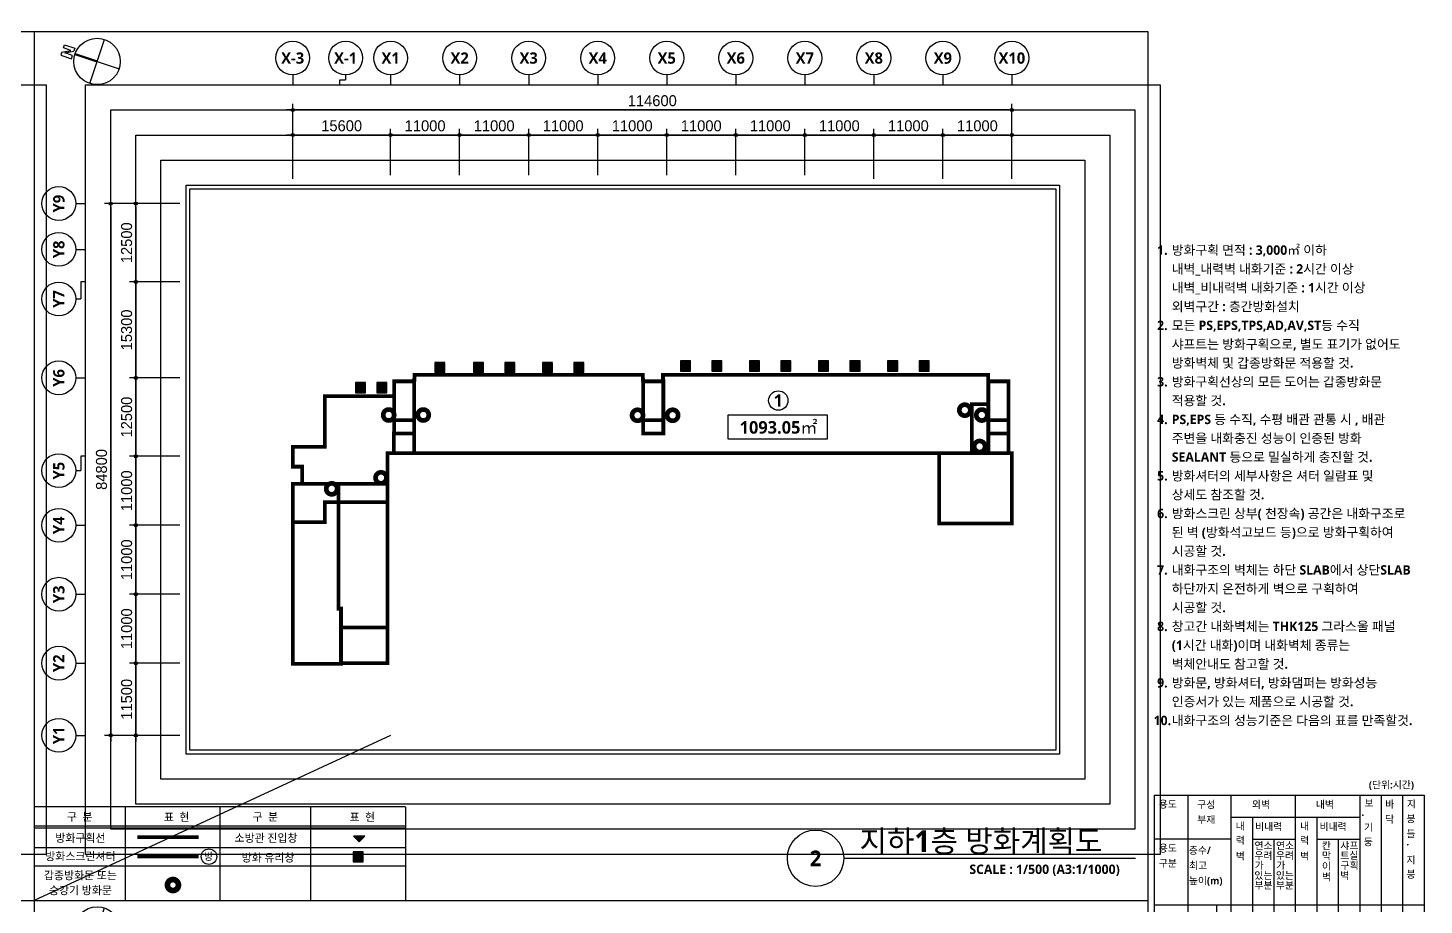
# Model space of a CAD drawing. Header units: millimetres. Extents: x 10000 to 828884, y 10000 to 287646.
# Drawn here: x 186481 to 408954, y 147769 to 287646 of the extents above; entities that cross this region are included whole.
import ezdxf
from ezdxf.enums import TextEntityAlignment as Align

# ---------------------------------------------------------------- set-up
doc = ezdxf.new("R2010")
doc.units = ezdxf.units.MM
doc.header["$LTSCALE"] = 800
doc.header["$MEASUREMENT"] = 0
doc.header["$PDSIZE"] = -5
doc.linetypes.add('HID', pattern=[2, 1.1, -0.9])
doc.linetypes.add('STD_HIDDEN', pattern=[3, 2, -1])
doc.layers.get('0').update_dxf_attribs({"linetype": 'CONTINUOUS'})
doc.layers.get('Defpoints').update_dxf_attribs({"color": 161, "linetype": 'CONTINUOUS'})
for name, color, linetype in [('A-ANNO-GRA1', 7, 'CONTINUOUS'), ('A-ANNO-NORT', 7, 'CONTINUOUS'), ('A-ANNO-NOTE', 7, 'CONTINUOUS'), ('A-ANNO-TEXT1', 7, 'CONTINUOUS'), ('A-ANNO-TITL', 7, 'CONTINUOUS'), ('A-CODE-FIRL', 2, 'CONTINUOUS'), ('A-CODE-FIRL2', 1, 'CONTINUOUS'), ('A-ST-AXIS-BUB', 7, 'CONTINUOUS'), ('A-ST-AXIS-DIM', 7, 'CONTINUOUS'), ('A-SYM2', 4, 'CONTINUOUS'), ('A-TEXT-면적', 3, 'CONTINUOUS'), ('AA-XXXX-TXT1', 2, 'CONTINUOUS'), ('T', 3, 'CONTINUOUS'), ('X-SEC-종$0$A-ST-AXIS-BUB', 7, 'CONTINUOUS'), ('방화구획', 2, 'CONTINUOUS'), ('방화스크린셔터', 1, 'STD_HIDDEN'), ('방화유리창', 4, 'CONTINUOUS')]:
    doc.layers.add(name, color=color, linetype=linetype)
for name, color, linetype, plot in [('Defpoint', 161, 'CONTINUOUS', False), ('G(그리드1)', 185, 'CONTINUOUS', False), ('G(그리드2)', 235, 'CONTINUOUS', False)]:
    doc.layers.add(name, color=color, linetype=linetype, plot=plot)
doc.styles.add('SH_대대리576', font='')
doc.styles.get("Standard").update_dxf_attribs({"font": 'SYMBOL'})
doc.styles.get('SH_대대리576').set_extended_font_data('NanumGothic', bold=True)
doc.dimstyles.new('SHP 500', dxfattribs={"dimscale": 500, "dimtxt": 3.5, "dimasz": 1, "dimexe": 2, "dimexo": 2, "dimgap": 1, "dimtad": 1, "dimdec": 0, "dimzin": 0, "dimdsep": 46, "dimblk": 'DIMDOT', "dimcen": 0.09, "dimclrd": 256, "dimclre": 256, "dimclrt": 3, "dimadec": 0, "dimazin": 1, "dimtfac": 1, "dimtdec": 0, "dimtix": 1, "dimtmove": 2, "dimatfit": 0, "dimldrblk": 'DIMDOT', "dimfxl": 1, "dimtolj": 1, "dimtzin": 0, "dimlwd": -1, "dimlwe": -1, "dimarcsym": 0})

# ---------------------------------------------------------------- blocks, each defined once
blk = doc.blocks.new('dr-sy-018-D-M')
at = {"layer": 'A-ANNO-NORT'}
for p, q in [((-1, 16.4), (-2.5, 16.4)), ((-2.5, 16.4), (-2.5, 11.4)), ((-1, 16.4), (1, 12.8)), ((-1, 15.09), (1.05, 11.4)), ((-1, 11.4), (-1, 15.09)), ((1, 12.8), (1, 16.4)), ((1, 16.4), (2.5, 16.4)), ((2.5, 16.4), (2.5, 11.4)), ((-2.5, 11.4), (-1, 11.4)), ((2.5, 11.4), (1.05, 11.4)), ((-10.5, 0), (10.5, 0)), ((0, 0), (0, -10.5))]:
    blk.add_line(p, q, dxfattribs=at)
at = {"layer": 'A-ANNO-NORT', "const_width": 1}
blk.add_lwpolyline([(0, 10.5), (0, 0)], dxfattribs=at)
at = {"layer": 'A-ANNO-NORT'}
blk.add_circle((0, 0), 10.5, dxfattribs=at)
blk = doc.blocks.new('*U4373')
at = {"layer": 'A-ANNO-TITL'}
blk.add_line((0, 0), (4647, 0), dxfattribs=at)
blk.add_circle((-450, 0), 450, dxfattribs=at)
at = {"layer": 'AA-XXXX-TXT1', "style": 'SH_대대리576'}
blk.add_attdef('DWG.TITLE', (250, 100), '', height=350, dxfattribs=at)
at = {"layer": 'AA-XXXX-TXT1', "color": 7, "style": 'SH_대대리576'}
blk.add_attdef('NO1', text='', height=300, dxfattribs=at).set_placement((-450, 0), align=Align.MIDDLE)
at = {"layer": 'AA-XXXX-TXT1', "style": 'SH_대대리576'}
blk.add_attdef('SCALE', text='', height=150, dxfattribs=at).set_placement((4397, -100), align=Align.TOP_RIGHT)
blk = doc.blocks.new('G$CBA52A250')
at = {"layer": 'A-ST-AXIS-BUB'}
for p, q in [((1177, 0), (1177, 525)), ((1177, 525), (1800, 525)), ((1800, 1050), (1800, 525))]:
    blk.add_line(p, q, dxfattribs=at)
blk.add_circle((1800, 2850), 1800, dxfattribs=at)
blk = doc.blocks.new('DIMDOT')
at = {"color": 0}
blk.add_line((-2, 0), (2, 0), dxfattribs=at)
for radius in [0.5, 0.25]:
    blk.add_circle((0, 0), radius, dxfattribs=at)
blk = doc.blocks.new('*D5045')
at = {"layer": 'A-ST-AXIS-DIM'}
for p, q in [((210675, 259634), (198675, 259634)), ((199675, 259134), (199675, 175334)), ((210675, 174834), (198675, 174834))]:
    blk.add_line(p, q, dxfattribs=at)
at = {"layer": 'Defpoints', "color": 0}
for p in [(211675, 259634), (199675, 174834), (211675, 174834)]:
    blk.add_point(p, dxfattribs=at)
at = {"layer": 'A-ST-AXIS-DIM', "linetype": 'ByBlock', "xscale": 500, "yscale": 500, "zscale": 500}
for p, rotation in [((199675, 259634), 90), ((199675, 174834), 270)]:
    blk.add_blockref('DIMDOT', p, dxfattribs=dict(at, rotation=rotation))
at = {"layer": 'A-ST-AXIS-DIM', "color": 3, "insert": (198209, 217234), "char_height": 1750, "attachment_point": 5, "rotation": 90}
blk.add_mtext('\\A1;84800', dxfattribs=at)
blk = doc.blocks.new('*D5046')
at = {"layer": 'A-ST-AXIS-DIM'}
for p, q in [((210675, 186334), (202675, 186334)), ((203675, 185834), (203675, 175334)), ((210675, 174834), (202675, 174834))]:
    blk.add_line(p, q, dxfattribs=at)
at = {"layer": 'Defpoints', "color": 0}
for p in [(211675, 186334), (203675, 174834), (211675, 174834)]:
    blk.add_point(p, dxfattribs=at)
at = {"layer": 'A-ST-AXIS-DIM', "linetype": 'ByBlock', "xscale": 500, "yscale": 500, "zscale": 500}
for p, rotation in [((203675, 186334), 90), ((203675, 174834), 270)]:
    blk.add_blockref('DIMDOT', p, dxfattribs=dict(at, rotation=rotation))
at = {"layer": 'A-ST-AXIS-DIM', "color": 3, "insert": (202213, 180584), "char_height": 1750, "attachment_point": 5, "rotation": 90}
blk.add_mtext('\\A1;11500', dxfattribs=at)
blk = doc.blocks.new('*D5047')
at = {"layer": 'A-ST-AXIS-DIM'}
for p, q in [((210675, 197334), (202675, 197334)), ((203675, 196834), (203675, 186834)), ((210675, 186334), (202675, 186334))]:
    blk.add_line(p, q, dxfattribs=at)
at = {"layer": 'Defpoints', "color": 0}
for p in [(211675, 197334), (203675, 186334), (211675, 186334)]:
    blk.add_point(p, dxfattribs=at)
at = {"layer": 'A-ST-AXIS-DIM', "linetype": 'ByBlock', "xscale": 500, "yscale": 500, "zscale": 500}
for p, rotation in [((203675, 197334), 90), ((203675, 186334), 270)]:
    blk.add_blockref('DIMDOT', p, dxfattribs=dict(at, rotation=rotation))
at = {"layer": 'A-ST-AXIS-DIM', "color": 3, "insert": (202215, 191834), "char_height": 1750, "attachment_point": 5, "rotation": 90}
blk.add_mtext('\\A1;11000', dxfattribs=at)
blk = doc.blocks.new('*D5048')
at = {"layer": 'A-ST-AXIS-DIM'}
for p, q in [((210675, 208334), (202675, 208334)), ((203675, 207834), (203675, 197834)), ((210675, 197334), (202675, 197334))]:
    blk.add_line(p, q, dxfattribs=at)
at = {"layer": 'Defpoints', "color": 0}
for p in [(211675, 208334), (203675, 197334), (211675, 197334)]:
    blk.add_point(p, dxfattribs=at)
at = {"layer": 'A-ST-AXIS-DIM', "linetype": 'ByBlock', "xscale": 500, "yscale": 500, "zscale": 500}
for p, rotation in [((203675, 208334), 90), ((203675, 197334), 270)]:
    blk.add_blockref('DIMDOT', p, dxfattribs=dict(at, rotation=rotation))
at = {"layer": 'A-ST-AXIS-DIM', "color": 3, "insert": (202215, 202834), "char_height": 1750, "attachment_point": 5, "rotation": 90}
blk.add_mtext('\\A1;11000', dxfattribs=at)
blk = doc.blocks.new('*D5049')
at = {"layer": 'A-ST-AXIS-DIM'}
for p, q in [((210675, 219334), (202675, 219334)), ((203675, 218834), (203675, 208834)), ((210675, 208334), (202675, 208334))]:
    blk.add_line(p, q, dxfattribs=at)
at = {"layer": 'Defpoints', "color": 0}
for p in [(211675, 219334), (203675, 208334), (211675, 208334)]:
    blk.add_point(p, dxfattribs=at)
at = {"layer": 'A-ST-AXIS-DIM', "linetype": 'ByBlock', "xscale": 500, "yscale": 500, "zscale": 500}
for p, rotation in [((203675, 219334), 90), ((203675, 208334), 270)]:
    blk.add_blockref('DIMDOT', p, dxfattribs=dict(at, rotation=rotation))
at = {"layer": 'A-ST-AXIS-DIM', "color": 3, "insert": (202215, 213834), "char_height": 1750, "attachment_point": 5, "rotation": 90}
blk.add_mtext('\\A1;11000', dxfattribs=at)
blk = doc.blocks.new('*D5050')
at = {"layer": 'A-ST-AXIS-DIM'}
for p, q in [((210675, 231834), (202675, 231834)), ((203675, 231334), (203675, 219834)), ((210675, 219334), (202675, 219334))]:
    blk.add_line(p, q, dxfattribs=at)
at = {"layer": 'Defpoints', "color": 0}
for p in [(211675, 231834), (203675, 219334), (211675, 219334)]:
    blk.add_point(p, dxfattribs=at)
at = {"layer": 'A-ST-AXIS-DIM', "linetype": 'ByBlock', "xscale": 500, "yscale": 500, "zscale": 500}
for p, rotation in [((203675, 231834), 90), ((203675, 219334), 270)]:
    blk.add_blockref('DIMDOT', p, dxfattribs=dict(at, rotation=rotation))
at = {"layer": 'A-ST-AXIS-DIM', "color": 3, "insert": (202211, 225584), "char_height": 1750, "attachment_point": 5, "rotation": 90}
blk.add_mtext('\\A1;12500', dxfattribs=at)
blk = doc.blocks.new('*D5051')
at = {"layer": 'A-ST-AXIS-DIM'}
for p, q in [((210675, 247134), (202675, 247134)), ((203675, 246634), (203675, 232334)), ((210675, 231834), (202675, 231834))]:
    blk.add_line(p, q, dxfattribs=at)
at = {"layer": 'Defpoints', "color": 0}
for p in [(211675, 247134), (203675, 231834), (211675, 231834)]:
    blk.add_point(p, dxfattribs=at)
at = {"layer": 'A-ST-AXIS-DIM', "linetype": 'ByBlock', "xscale": 500, "yscale": 500, "zscale": 500}
for p, rotation in [((203675, 247134), 90), ((203675, 231834), 270)]:
    blk.add_blockref('DIMDOT', p, dxfattribs=dict(at, rotation=rotation))
at = {"layer": 'A-ST-AXIS-DIM', "color": 3, "insert": (202209, 239484), "char_height": 1750, "attachment_point": 5, "rotation": 90}
blk.add_mtext('\\A1;15300', dxfattribs=at)
blk = doc.blocks.new('*D5052')
at = {"layer": 'A-ST-AXIS-DIM'}
for p, q in [((210675, 259634), (202675, 259634)), ((203675, 259134), (203675, 247634)), ((210675, 247134), (202675, 247134))]:
    blk.add_line(p, q, dxfattribs=at)
at = {"layer": 'Defpoints', "color": 0}
for p in [(211675, 259634), (203675, 247134), (211675, 247134)]:
    blk.add_point(p, dxfattribs=at)
at = {"layer": 'A-ST-AXIS-DIM', "linetype": 'ByBlock', "xscale": 500, "yscale": 500, "zscale": 500}
for p, rotation in [((203675, 259634), 90), ((203675, 247134), 270)]:
    blk.add_blockref('DIMDOT', p, dxfattribs=dict(at, rotation=rotation))
at = {"layer": 'A-ST-AXIS-DIM', "color": 3, "insert": (202211, 253384), "char_height": 1750, "attachment_point": 5, "rotation": 90}
blk.add_mtext('\\A1;12500', dxfattribs=at)
blk = doc.blocks.new('*D5053')
at = {"layer": 'A-ST-AXIS-DIM'}
for p, q in [((228675, 263562), (228675, 275562)), ((342775, 274562), (229175, 274562)), ((343275, 263562), (343275, 275562))]:
    blk.add_line(p, q, dxfattribs=at)
at = {"layer": 'Defpoints', "color": 0}
for p in [(228675, 274562), (228675, 262562), (343275, 262562)]:
    blk.add_point(p, dxfattribs=at)
at = {"layer": 'A-ST-AXIS-DIM', "linetype": 'ByBlock', "xscale": 500, "yscale": 500, "zscale": 500, "rotation": 180}
blk.add_blockref('DIMDOT', (228675, 274562), dxfattribs=at)
at = {"layer": 'A-ST-AXIS-DIM', "linetype": 'ByBlock', "xscale": 500, "yscale": 500, "zscale": 500}
blk.add_blockref('DIMDOT', (343275, 274562), dxfattribs=at)
at = {"layer": 'A-ST-AXIS-DIM', "color": 3, "insert": (285975, 276028), "char_height": 1750, "attachment_point": 5}
blk.add_mtext('\\A1;114600', dxfattribs=at)
blk = doc.blocks.new('*D5054')
at = {"layer": 'A-ST-AXIS-DIM'}
for p, q in [((244275, 264162), (244275, 271562)), ((255275, 264162), (255275, 271562)), ((254775, 270562), (244775, 270562))]:
    blk.add_line(p, q, dxfattribs=at)
at = {"layer": 'Defpoints', "color": 0}
for p in [(244275, 270562), (244275, 263162), (255275, 263162)]:
    blk.add_point(p, dxfattribs=at)
at = {"layer": 'A-ST-AXIS-DIM', "linetype": 'ByBlock', "xscale": 500, "yscale": 500, "zscale": 500, "rotation": 180}
blk.add_blockref('DIMDOT', (244275, 270562), dxfattribs=at)
at = {"layer": 'A-ST-AXIS-DIM', "linetype": 'ByBlock', "xscale": 500, "yscale": 500, "zscale": 500}
blk.add_blockref('DIMDOT', (255275, 270562), dxfattribs=at)
at = {"layer": 'A-ST-AXIS-DIM', "color": 3, "insert": (249775, 272022), "char_height": 1750, "attachment_point": 5}
blk.add_mtext('\\A1;11000', dxfattribs=at)
blk = doc.blocks.new('*D5055')
at = {"layer": 'A-ST-AXIS-DIM'}
for p, q in [((255275, 264162), (255275, 271562)), ((266275, 264162), (266275, 271562)), ((265775, 270562), (255775, 270562))]:
    blk.add_line(p, q, dxfattribs=at)
at = {"layer": 'Defpoints', "color": 0}
for p in [(255275, 270562), (255275, 263162), (266275, 263162)]:
    blk.add_point(p, dxfattribs=at)
at = {"layer": 'A-ST-AXIS-DIM', "linetype": 'ByBlock', "xscale": 500, "yscale": 500, "zscale": 500, "rotation": 180}
blk.add_blockref('DIMDOT', (255275, 270562), dxfattribs=at)
at = {"layer": 'A-ST-AXIS-DIM', "linetype": 'ByBlock', "xscale": 500, "yscale": 500, "zscale": 500}
blk.add_blockref('DIMDOT', (266275, 270562), dxfattribs=at)
at = {"layer": 'A-ST-AXIS-DIM', "color": 3, "insert": (260775, 272022), "char_height": 1750, "attachment_point": 5}
blk.add_mtext('\\A1;11000', dxfattribs=at)
blk = doc.blocks.new('*D5056')
at = {"layer": 'A-ST-AXIS-DIM'}
for p, q in [((266275, 264162), (266275, 271562)), ((277275, 264162), (277275, 271562)), ((276775, 270562), (266775, 270562))]:
    blk.add_line(p, q, dxfattribs=at)
at = {"layer": 'Defpoints', "color": 0}
for p in [(266275, 270562), (266275, 263162), (277275, 263162)]:
    blk.add_point(p, dxfattribs=at)
at = {"layer": 'A-ST-AXIS-DIM', "linetype": 'ByBlock', "xscale": 500, "yscale": 500, "zscale": 500, "rotation": 180}
blk.add_blockref('DIMDOT', (266275, 270562), dxfattribs=at)
at = {"layer": 'A-ST-AXIS-DIM', "linetype": 'ByBlock', "xscale": 500, "yscale": 500, "zscale": 500}
blk.add_blockref('DIMDOT', (277275, 270562), dxfattribs=at)
at = {"layer": 'A-ST-AXIS-DIM', "color": 3, "insert": (271775, 272022), "char_height": 1750, "attachment_point": 5}
blk.add_mtext('\\A1;11000', dxfattribs=at)
blk = doc.blocks.new('*D5057')
at = {"layer": 'A-ST-AXIS-DIM'}
for p, q in [((277275, 264162), (277275, 271562)), ((288275, 264162), (288275, 271562)), ((287775, 270562), (277775, 270562))]:
    blk.add_line(p, q, dxfattribs=at)
at = {"layer": 'Defpoints', "color": 0}
for p in [(277275, 270562), (277275, 263162), (288275, 263162)]:
    blk.add_point(p, dxfattribs=at)
at = {"layer": 'A-ST-AXIS-DIM', "linetype": 'ByBlock', "xscale": 500, "yscale": 500, "zscale": 500, "rotation": 180}
blk.add_blockref('DIMDOT', (277275, 270562), dxfattribs=at)
at = {"layer": 'A-ST-AXIS-DIM', "linetype": 'ByBlock', "xscale": 500, "yscale": 500, "zscale": 500}
blk.add_blockref('DIMDOT', (288275, 270562), dxfattribs=at)
at = {"layer": 'A-ST-AXIS-DIM', "color": 3, "insert": (282775, 272022), "char_height": 1750, "attachment_point": 5}
blk.add_mtext('\\A1;11000', dxfattribs=at)
blk = doc.blocks.new('*D5058')
at = {"layer": 'A-ST-AXIS-DIM'}
for p, q in [((288275, 264162), (288275, 271562)), ((299275, 264162), (299275, 271562)), ((298775, 270562), (288775, 270562))]:
    blk.add_line(p, q, dxfattribs=at)
at = {"layer": 'Defpoints', "color": 0}
for p in [(288275, 270562), (288275, 263162), (299275, 263162)]:
    blk.add_point(p, dxfattribs=at)
at = {"layer": 'A-ST-AXIS-DIM', "linetype": 'ByBlock', "xscale": 500, "yscale": 500, "zscale": 500, "rotation": 180}
blk.add_blockref('DIMDOT', (288275, 270562), dxfattribs=at)
at = {"layer": 'A-ST-AXIS-DIM', "linetype": 'ByBlock', "xscale": 500, "yscale": 500, "zscale": 500}
blk.add_blockref('DIMDOT', (299275, 270562), dxfattribs=at)
at = {"layer": 'A-ST-AXIS-DIM', "color": 3, "insert": (293775, 272022), "char_height": 1750, "attachment_point": 5}
blk.add_mtext('\\A1;11000', dxfattribs=at)
blk = doc.blocks.new('*D5059')
at = {"layer": 'A-ST-AXIS-DIM'}
for p, q in [((299275, 264162), (299275, 271562)), ((310275, 264162), (310275, 271562)), ((309775, 270562), (299775, 270562))]:
    blk.add_line(p, q, dxfattribs=at)
at = {"layer": 'Defpoints', "color": 0}
for p in [(299275, 270562), (299275, 263162), (310275, 263162)]:
    blk.add_point(p, dxfattribs=at)
at = {"layer": 'A-ST-AXIS-DIM', "linetype": 'ByBlock', "xscale": 500, "yscale": 500, "zscale": 500, "rotation": 180}
blk.add_blockref('DIMDOT', (299275, 270562), dxfattribs=at)
at = {"layer": 'A-ST-AXIS-DIM', "linetype": 'ByBlock', "xscale": 500, "yscale": 500, "zscale": 500}
blk.add_blockref('DIMDOT', (310275, 270562), dxfattribs=at)
at = {"layer": 'A-ST-AXIS-DIM', "color": 3, "insert": (304775, 272022), "char_height": 1750, "attachment_point": 5}
blk.add_mtext('\\A1;11000', dxfattribs=at)
blk = doc.blocks.new('*D5060')
at = {"layer": 'A-ST-AXIS-DIM'}
for p, q in [((310275, 264162), (310275, 271562)), ((321275, 263562), (321275, 271562)), ((320775, 270562), (310775, 270562))]:
    blk.add_line(p, q, dxfattribs=at)
at = {"layer": 'Defpoints', "color": 0}
for p in [(310275, 270562), (310275, 263162), (321275, 262562)]:
    blk.add_point(p, dxfattribs=at)
at = {"layer": 'A-ST-AXIS-DIM', "linetype": 'ByBlock', "xscale": 500, "yscale": 500, "zscale": 500, "rotation": 180}
blk.add_blockref('DIMDOT', (310275, 270562), dxfattribs=at)
at = {"layer": 'A-ST-AXIS-DIM', "linetype": 'ByBlock', "xscale": 500, "yscale": 500, "zscale": 500}
blk.add_blockref('DIMDOT', (321275, 270562), dxfattribs=at)
at = {"layer": 'A-ST-AXIS-DIM', "color": 3, "insert": (315775, 272022), "char_height": 1750, "attachment_point": 5}
blk.add_mtext('\\A1;11000', dxfattribs=at)
blk = doc.blocks.new('*D5061')
at = {"layer": 'A-ST-AXIS-DIM'}
for p, q in [((321275, 263562), (321275, 271562)), ((332275, 263562), (332275, 271562)), ((331775, 270562), (321775, 270562))]:
    blk.add_line(p, q, dxfattribs=at)
at = {"layer": 'Defpoints', "color": 0}
for p in [(321275, 270562), (321275, 262562), (332275, 262562)]:
    blk.add_point(p, dxfattribs=at)
at = {"layer": 'A-ST-AXIS-DIM', "linetype": 'ByBlock', "xscale": 500, "yscale": 500, "zscale": 500, "rotation": 180}
blk.add_blockref('DIMDOT', (321275, 270562), dxfattribs=at)
at = {"layer": 'A-ST-AXIS-DIM', "linetype": 'ByBlock', "xscale": 500, "yscale": 500, "zscale": 500}
blk.add_blockref('DIMDOT', (332275, 270562), dxfattribs=at)
at = {"layer": 'A-ST-AXIS-DIM', "color": 3, "insert": (326775, 272022), "char_height": 1750, "attachment_point": 5}
blk.add_mtext('\\A1;11000', dxfattribs=at)
blk = doc.blocks.new('*D5062')
at = {"layer": 'A-ST-AXIS-DIM'}
for p, q in [((332275, 263562), (332275, 271562)), ((343275, 263562), (343275, 271562)), ((342775, 270562), (332775, 270562))]:
    blk.add_line(p, q, dxfattribs=at)
at = {"layer": 'Defpoints', "color": 0}
for p in [(332275, 270562), (332275, 262562), (343275, 262562)]:
    blk.add_point(p, dxfattribs=at)
at = {"layer": 'A-ST-AXIS-DIM', "linetype": 'ByBlock', "xscale": 500, "yscale": 500, "zscale": 500, "rotation": 180}
blk.add_blockref('DIMDOT', (332275, 270562), dxfattribs=at)
at = {"layer": 'A-ST-AXIS-DIM', "linetype": 'ByBlock', "xscale": 500, "yscale": 500, "zscale": 500}
blk.add_blockref('DIMDOT', (343275, 270562), dxfattribs=at)
at = {"layer": 'A-ST-AXIS-DIM', "color": 3, "insert": (337775, 272022), "char_height": 1750, "attachment_point": 5}
blk.add_mtext('\\A1;11000', dxfattribs=at)
blk = doc.blocks.new('*D5063')
at = {"layer": 'A-ST-AXIS-DIM'}
for p, q in [((228675, 264162), (228675, 271562)), ((244275, 264162), (244275, 271562)), ((243775, 270562), (229175, 270562))]:
    blk.add_line(p, q, dxfattribs=at)
at = {"layer": 'Defpoints', "color": 0}
for p in [(228675, 270562), (228675, 263162), (244275, 263162)]:
    blk.add_point(p, dxfattribs=at)
at = {"layer": 'A-ST-AXIS-DIM', "linetype": 'ByBlock', "xscale": 500, "yscale": 500, "zscale": 500, "rotation": 180}
blk.add_blockref('DIMDOT', (228675, 270562), dxfattribs=at)
at = {"layer": 'A-ST-AXIS-DIM', "linetype": 'ByBlock', "xscale": 500, "yscale": 500, "zscale": 500}
blk.add_blockref('DIMDOT', (244275, 270562), dxfattribs=at)
at = {"layer": 'A-ST-AXIS-DIM', "color": 3, "insert": (236475, 272028), "char_height": 1750, "attachment_point": 5}
blk.add_mtext('\\A1;15600', dxfattribs=at)
blk = doc.blocks.new('A-ST-AXIS-BUB-1')
at = {"layer": 'A-ST-AXIS-BUB'}
blk.add_line((0, 350), (0, 0), dxfattribs=at)
blk.add_circle((0, 950), 600, dxfattribs=at)
blk = doc.blocks.new('A-ST-AXIS-BUB-2')
at = {"layer": 'X-SEC-종$0$A-ST-AXIS-BUB'}
blk.add_line((1800, 1050, -103000), (1800, 525, -103000), dxfattribs=at)
at = {"layer": 'X-SEC-종$0$A-ST-AXIS-BUB', "elevation": -103000}
blk.add_lwpolyline([(3323, 0), (3323, 525), (1800, 525)], dxfattribs=at)
at = {"layer": 'X-SEC-종$0$A-ST-AXIS-BUB'}
blk.add_circle((1800, 2850, -103000), 1800, dxfattribs=at)
blk = doc.blocks.new('A$C104A7F56')
at = {"layer": '방화유리창'}
h = blk.add_hatch(color=256, dxfattribs=at)
h.dxf.hatch_style = 1
h.paths.add_polyline_path([(0, 0), (1600, 0), (1600, 1600), (0, 1600)])
blk.add_lwpolyline([(0, 0), (1600, 0), (1600, 1600), (0, 1600)], close=True, dxfattribs=at)
blk = doc.blocks.new('G$C3C123D65')
at = {"layer": 'A-SYM2'}
h = blk.add_hatch(color=253, dxfattribs=at)
h.dxf.hatch_style = 1
h.paths.add_polyline_path([(12240, 7020), (43020, 7020), (43020, 0), (12240, 0)])
for p, q in [((0, 31590), (43020, 31590)), ((0, 31590), (0, 0)), ((43020, 31590), (43020, 0)), ((43020, 14040), (0, 14040)), ((43020, 7020), (9960, 7020)), ((43020, 0), (0, 0))]:
    blk.add_line(p, q, dxfattribs=at)
for points in [[(5400, 31590), (5400, 0)], [(12240, 31590), (12240, 0)], [(22500, 31590), (22500, 0)], [(32760, 31590), (32760, 0)], [(36180, 31590), (36180, 0)], [(39600, 31590), (39600, 0)], [(12240, 28080), (32760, 28080)], [(15660, 28080), (15660, 0)], [(25920, 28080), (25920, 0)], [(12240, 24570), (0, 24570)], [(15660, 24570), (22500, 24570)], [(19080, 24570), (19080, 0)], [(25920, 24570), (32760, 24570)], [(29340, 24570), (29340, 0)], [(9960, 14040), (9960, 7020)], [(9960, 7020), (9960, 0)]]:
    blk.add_lwpolyline(points, dxfattribs=at)
at = {"layer": 'A-ANNO-NOTE', "style": 'SH_대대리576'}
for s, height, p in [('(단위:시간)', 1147.5, (34216, 32655)), ('용도', 1147.5, (734, 29565)), ('구성', 1147.5, (6869, 29508)), ('외벽', 1147.5, (15584, 29526)), ('내벽', 1147.5, (25778, 29515)), ('보', 1148, (33533, 29752)), ('바', 1148, (36840, 29569)), ('지', 1148, (40278, 29598)), ('부재', 1147.5, (6867, 27095)), ('내', 1148, (13005, 26068)), ('비내력', 1147.5, (16103, 25992)), ('내', 1148, (23265, 26068)), ('비내력', 1147.5, (26363, 25992)), (' ·', 1147.5, (32667, 27815)), ('기', 1148, (33451, 25885)), ('닥', 1148, (36811, 27176)), ('붕', 1148, (40208, 27238)), ('력', 1148, (13005, 23809)), ('력', 1148, (23265, 23809)), ('둥', 1148, (33397, 23562)), ('틀', 1148, (40208, 24865)), ('용도', 1147.5, (734, 22545)), ('층수/', 1147.5, (5541, 22210)), ('벽', 1148, (13024, 21289)), ('우려', 1147.5, (15991, 21388)), ('연소', 1147.5, (15994, 22964)), ('우려', 1147.5, (19411, 21388)), ('연소', 1147.5, (19414, 22964)), ('벽', 1148, (23284, 21289)), ('칸', 1148, (26744, 22964)), ('막', 1148, (26744, 21335)), ('샤프', 1147.5, (29674, 22964)), ('트실', 1147.5, (29671, 21388)), ('.', 1148, (40208, 23572)), ('구분', 1147.5, (749, 20146)), ('최고', 1147.5, (5561, 19799)), ('가', 1148, (16039, 19801)), ('가', 1148, (19459, 19801)), ('이', 1148, (26744, 19676)), ('구획', 1147.5, (29719, 19801)), ('지', 1148, (40208, 20670)), ('높이(m)', 1147.5, (5541, 17360)), ('부분', 1147.5, (15991, 16635)), ('있는', 1147.5, (15973, 18201)), ('부분', 1147.5, (19411, 16635)), ('있는', 1147.5, (19393, 18201)), ('벽', 1148, (26744, 17987)), ('벽', 1148, (29653, 18201)), ('붕', 1148, (40208, 18387)), ('공', 1148, (1801, 10812)), ('초', 1148, (10178, 10883)), ('장,', 1147.5, (1796, 8412)), ('과', 1148, (10233, 8450)), ('2', 1148, (13559, 9652)), ('1.5', 1147.5, (16015, 9652)), ('0.5', 1147.5, (19435, 9652)), ('2', 1148, (23945, 9652)), ('1.5', 1147.5, (26275, 9652)), ('1.5', 1147.5, (29695, 9652)), ('3', 1148, (34205, 9652)), ('2', 1148, (37625, 9652)), ('1', 1148, (41045, 9652)), ('창', 1148, (1783, 6019)), ('12', 1147.5, (6205, 7267)), ('고', 1148, (1783, 3848)), ('/50', 1147.5, (6205, 5017)), ('이', 1148, (10171, 3976)), ('등', 1148, (1748, 1695)), ('하', 1148, (10184, 1568)), ('2', 1148, (13559, 2632)), ('1', 1148, (17105, 2632)), ('0.5', 1147.5, (19520, 2632)), ('2', 1148, (23945, 2632)), ('1', 1148, (27365, 2632)), ('1', 1148, (30785, 2632)), ('2', 1148, (34205, 2632)), ('2', 1148, (37625, 2632)), ('0.5', 1147.5, (40040, 2632))]:
    blk.add_text(s, height=height, dxfattribs=at).set_placement(p)

msp = doc.modelspace()

# ---------------------------------------------------------------- hatches: boundary and pattern name
at = {"layer": 'A-CODE-FIRL'}
h = msp.add_hatch(color=256, dxfattribs=at)
h.dxf.hatch_style = 1
h.paths.add_polyline_path([(239272.9, 157882.7), (240172.9, 158782.7), (238372.9, 158782.7)])

# ---------------------------------------------------------------- linework, layer by layer
msp.add_lwpolyline([(298050.3, 225968), (313833.8, 225968), (313833.8, 222079.6), (298050.3, 222079.6)], close=True)
for centre, radius in [((306050.8, 228226.4), 1545.6), ((215327.8, 155499.6), 1236.8)]:
    msp.add_circle(centre, radius)
at = {"layer": 'A-ANNO-GRA1'}
for p, q in [((187500, 287000), (187500, 10000)), ((187500, 163500), (217073.2, 163500)), ((201962.1, 163500), (201962.1, 148500)), ((217073.2, 163500), (246646.4, 163500)), ((217073.2, 163410.2), (217073.2, 148500)), ((231535.3, 163500), (231535.3, 148500)), ((246646.4, 163410.2), (246646.4, 148500)), ((187500, 160428.2), (217073.2, 160428.2)), ((217073.2, 160428.2), (246646.4, 160428.2)), ((187500, 160078.2), (217073.2, 160078.2)), ((217073.2, 160078.2), (246646.4, 160078.2)), ((10000, 148500), (365000, 148500)), ((187500, 148500), (217073.2, 148500)), ((217073.2, 148500), (246646.4, 148500))]:
    msp.add_line(p, q, dxfattribs=at)
at = {"layer": 'A-ANNO-GRA1', "color": 8}
for p, q in [((187500, 156933.5), (217073.2, 156933.5)), ((217073.2, 156933.5), (246646.4, 156933.5)), ((187500, 154010.9), (217073.2, 154010.9)), ((187500, 154010.9), (217073.2, 154010.9)), ((217073.2, 154010.9), (246646.4, 154010.9)), ((217073.2, 154010.9), (246646.4, 154010.9))]:
    msp.add_line(p, q, dxfattribs=at)
at = {"layer": 'A-CODE-FIRL'}
msp.add_lwpolyline([(239272.9, 157882.7), (240172.9, 158782.7), (238372.9, 158782.7), (239272.9, 157882.7)], dxfattribs=at)
at = {"layer": 'A-CODE-FIRL2', "const_width": 1750}
for points in [[(243595, 225918.9, 1), (244345, 225918.9, 1)], [(249106.9, 225918.9, 1), (249856.9, 225918.9, 1)], [(283250.1, 225875.3, 1), (284000.1, 225875.3, 1)], [(288837, 225875.3, 1), (289587, 225875.3, 1)], [(335397.1, 226691.9, 1), (336147.1, 226691.9, 1)], [(338103.5, 225914.3, 1), (338853.5, 225914.3, 1)], [(337757.9, 220896.6, 1), (338507.9, 220896.6, 1)], [(242368.1, 215903.3, 1), (243118.1, 215903.3, 1)], [(234513.5, 214141.9, 1), (235263.5, 214141.9, 1)], [(209589.3, 150511.3, 1), (209589.3, 151421.3, 1)]]:
    msp.add_lwpolyline(points, format="xyb", close=True, dxfattribs=at)
at = {"layer": 'Defpoint'}
msp.add_lwpolyline([(10000, 10000), (365000, 10000), (365000, 287000), (10000, 287000)], close=True, dxfattribs=at)
at = {"layer": 'G(그리드1)'}
msp.add_line((244275, 174833.9), (187500, 148500), dxfattribs=at)
for points in [[(18175, 278562.5), (189375, 278562.5), (189375, 155862.5), (18175, 155862.5)], [(195675, 278562.5), (366875, 278562.5), (366875, 155862.5), (195675, 155862.5)], [(199675, 274562.5), (362875, 274562.5), (362875, 159862.5), (199675, 159862.5)], [(203675, 270562.5), (358875, 270562.5), (358875, 163862.5), (203675, 163862.5)], [(207675, 266562.5), (354875, 266562.5), (354875, 167862.5), (207675, 167862.5)], [(211675, 262562.5), (350875, 262562.5), (350875, 171862.5), (211675, 171862.5)]]:
    msp.add_lwpolyline(points, close=True, dxfattribs=at)
at = {"layer": 'G(그리드2)'}
msp.add_lwpolyline([(212275, 261962.5), (350275, 261962.5), (350275, 172462.5), (212275, 172462.5)], close=True, dxfattribs=at)
at = {"layer": 'X-SEC-종$0$A-ST-AXIS-BUB'}
msp.add_line((194100, 244418.3), (194887.5, 244418.3), dxfattribs=at)
msp.add_lwpolyline([(195675, 247133.9), (194887.5, 247133.9), (194887.5, 244418.3)], dxfattribs=at)
msp.add_circle((191400, 244418.3), 2700, dxfattribs=at)
at = {"layer": '방화구획', "const_width": 600}
for points in [[(244825, 222983.9), (248025, 222983.9), (248025, 231283.9), (244825, 231283.9), (244825, 228933.9)], [(244825, 225083.9), (248025, 225083.9)], [(284525, 225083.9), (287725, 225083.9)], [(203917.8, 158608.3), (213695.7, 158608.3)]]:
    msp.add_lwpolyline(points, dxfattribs=at)
for points in [[(339525, 227643.9), (336875, 227643.9), (336875, 222983.9), (336875, 222983.9), (336875, 219833.9), (248025, 219833.9), (248025, 231533.9), (248075, 231533.9), (248075, 232333.9), (284475, 232333.9), (284475, 231533.9), (284525, 231533.9), (284525, 222983.9), (287725, 222983.9), (287725, 231283.9), (287675, 231283.9), (287675, 232333.9), (339475, 232333.9), (339475, 231283.9), (339525, 231283.9), (339525, 227643.9)], [(287725, 225083.9), (284525, 225083.9), (284525, 231283.9), (287725, 231283.9)], [(342725, 225083.9), (339525, 225083.9), (339525, 231283.9), (342725, 231283.9)], [(235975, 214933.9), (243775, 214933.9), (243775, 219833.9), (244772.7, 219831.6), (244775, 219831.6), (244775, 222983.9), (244825, 222983.9), (244825, 228933.9), (233775, 228933.9), (233775, 220833.9), (228675, 220833.9), (228675, 217683.9), (230175, 217683.9), (230175, 214933.9)], [(336875, 227643.9), (339525, 227643.9), (339525, 219833.9), (336875, 219833.9)], [(284525, 225083.9), (287725, 225083.9), (287725, 222983.9), (284525, 222983.9)], [(284525, 222983.9), (287725, 222983.9), (287725, 225083.9), (284525, 225083.9)], [(339525, 222983.9), (342725, 222983.9), (342725, 225083.9), (339525, 225083.9)], [(244775, 219833.9), (248025, 219833.9), (248025, 222983.9), (244775, 222983.9)], [(339525, 222983.9), (342725, 222983.9), (342725, 219833.9), (339525, 219833.9)], [(331700, 219833.9), (343275, 219833.9), (343275, 208633.9), (331700, 208633.9)], [(235975, 212033.9), (235975, 214933.9), (228675, 214933.9), (228675, 208833.9), (233775, 208833.9), (233775, 212033.9)], [(228675, 186233.9), (228675, 191233.9), (228675, 208833.9), (233775, 208833.9), (233775, 212033.9), (235975, 212033.9), (235975, 195033.9), (236375, 195033.9), (236375, 186233.9)], [(236375, 192033.9), (236375, 195033.9), (235975, 195033.9), (235975, 212033.9), (243775, 212033.9), (243775, 192033.9)], [(236375, 192033.9), (243775, 192033.9), (243775, 186333.9), (236375, 186333.9)]]:
    msp.add_lwpolyline(points, close=True, dxfattribs=at)
at = {"layer": '방화구획', "const_width": 600, "elevation": 103000}
for points in [[(339525, 225083.9), (342725, 225083.9)], [(243775, 214933.9), (243775, 212033.9)]]:
    msp.add_lwpolyline(points, dxfattribs=at)
at = {"layer": '방화스크린셔터', "linetype": 'HID', "ltscale": 500, "const_width": 600}
msp.add_lwpolyline([(203917.8, 155510.7), (213695.7, 155510.7)], dxfattribs=at)

# ---------------------------------------------------------------- block references
at = {"xscale": 1.5, "yscale": 1.5, "zscale": 1.5}
msp.add_blockref('G$CBA52A250', (234409.3, 278562.5), dxfattribs=at)
for name, p in [('A$C104A7F56', (251329, 232698.3)), ('A$C104A7F56', (257475, 232698.3)), ('A$C104A7F56', (262475, 232698.3)), ('A$C104A7F56', (268475, 232698.3)), ('A$C104A7F56', (273475, 232698.3)), ('A$C104A7F56', (290475, 232933.9)), ('A$C104A7F56', (295475, 232933.9)), ('A$C104A7F56', (301475, 232933.9)), ('A$C104A7F56', (306475, 232933.9)), ('A$C104A7F56', (312475, 232933.9)), ('A$C104A7F56', (317475, 232933.9)), ('A$C104A7F56', (323475, 232933.9)), ('A$C104A7F56', (328475, 232933.9)), ('A$C104A7F56', (238675, 229475.9)), ('A$C104A7F56', (242057.5, 229475.9)), ('G$C3C123D65', (365933.9, 133717.5)), ('A$C104A7F56', (238304.5, 154672.2))]:
    msp.add_blockref(name, p)
ref = msp.add_blockref('*U4373', (316495, 155229.6), dxfattribs=dict(xscale=10, yscale=10, zscale=10))
ref.add_attrib('SCALE', 'SCALE : 1/500 (A3:1/1000)', dxfattribs={"layer": 'A-ANNO-TITL', "height": 1500, "style": 'SH_대대리576'}).set_placement((360462, 154229.6), align=Align.TOP_RIGHT)
ref.add_attrib('DWG.TITLE', '지하1층 방화계획도', (318995, 156229.6), dxfattribs={"layer": 'A-ANNO-TITL', "height": 3479.08, "style": 'SH_대대리576'})
ref.add_attrib('NO1', '2', dxfattribs={"layer": 'A-ANNO-TITL', "color": 7, "height": 2500, "style": 'SH_대대리576'}).set_placement((311995, 155229.6), align=Align.MIDDLE)
at = {"layer": 'A-ANNO-NORT', "xscale": 352.8000000000371, "yscale": 352.8000000000371, "zscale": 352.8000000000371, "rotation": 71.5319309375383}
for p in [(197500, 282300), (197500, 143800)]:
    msp.add_blockref('dr-sy-018-D-M', p, dxfattribs=at)
at = {"layer": 'A-ST-AXIS-BUB', "xscale": 4.5, "yscale": 4.5, "zscale": 4.5}
for p in [(228675, 278562.5), (244275, 278562.5), (255275, 278562.5), (266275, 278562.5), (277275, 278562.5), (288275, 278562.5), (299275, 278562.5), (310275, 278562.5), (321275, 278562.5), (332275, 278562.5), (343275, 278562.5)]:
    msp.add_blockref('A-ST-AXIS-BUB-1', p, dxfattribs=at)
at = {"layer": 'A-ST-AXIS-BUB'}
for name, p, xscale, yscale, zscale, rotation in [('A-ST-AXIS-BUB-1', (195675, 259633.9), 4.5, 4.5, 4.5, 90), ('A-ST-AXIS-BUB-1', (195675, 252333.9), 4.5, 4.5, 4.5, 90), ('A-ST-AXIS-BUB-1', (195675, 231833.9), 4.5, 4.5, 4.5, 90), ('A-ST-AXIS-BUB-2', (195675, 214349.6), 1.5, 1.5, 1.5, 90.00000000000001), ('A-ST-AXIS-BUB-1', (195675, 208333.9), 4.5, 4.5, 4.5, 90), ('A-ST-AXIS-BUB-1', (195675, 197333.9), 4.5, 4.5, 4.5, 90), ('A-ST-AXIS-BUB-1', (195675, 186333.9), 4.5, 4.5, 4.5, 90), ('A-ST-AXIS-BUB-1', (195675, 174833.9), 4.5, 4.5, 4.5, 90)]:
    msp.add_blockref(name, p, dxfattribs=dict(at, xscale=xscale, yscale=yscale, zscale=zscale, rotation=rotation))

# ---------------------------------------------------------------- texts
at = {"layer": 'A-ANNO-NOTE', "style": 'SH_대대리576'}
for s, p in [('구  분', (194729.3, 161852.9)), ('표  현', (210184.7, 161852.9)), ('구  분', (224302.5, 161852.9)), ('표  현', (239757.9, 161852.9)), ('방화구획선', (194845.5, 158505.6)), ('소방관 진입창', (224418.7, 158505.6)), ('방화스크린셔터', (194845.5, 155583)), ('방화 유리창', (224743.2, 155361)), ('갑종방화문 또는', (194845.5, 152531.8)), ('승강기 방화문', (194845.5, 150149))]:
    msp.add_text(s, height=1275, dxfattribs=at).set_placement(p, align=Align.MIDDLE)
at = {"layer": 'A-ANNO-TEXT1', "style": 'SH_대대리576'}
for s, p in [('X-3', (228675, 282837.5)), ('X-1', (237109.3, 282837.5)), ('X1', (244275, 282837.5)), ('X2', (255275, 282837.5)), ('X3', (266275, 282837.5)), ('X4', (277275, 282837.5)), ('X5', (288275, 282837.5)), ('X6', (299275, 282837.5)), ('X7', (310275, 282837.5)), ('X8', (321275, 282837.5)), ('X9', (332275, 282837.5)), ('X10', (343275, 282837.5))]:
    msp.add_text(s, height=1800, dxfattribs=at).set_placement(p, align=Align.MIDDLE_CENTER)
for s, p in [('Y9', (191400, 259633.9)), ('Y8', (191400, 252333.9)), ('Y7', (191400, 244418.3)), ('Y6', (191400, 231833.9)), ('Y5', (191400, 217049.6)), ('Y4', (191400, 208333.9)), ('Y3', (191400, 197333.9)), ('Y2', (191400, 186333.9)), ('Y1', (191400, 174833.9))]:
    msp.add_text(s, height=1800, rotation=90, dxfattribs=at).set_placement(p, align=Align.MIDDLE_CENTER)
at = {"layer": 'A-ANNO-TITL', "style": 'SH_대대리576'}
for s, p in [('1.', (367248.3, 252217.5)), ('2.', (367248.3, 240217.5)), ('3.', (367248.3, 231217.5)), ('4.', (367248.3, 225217.5)), ('5.', (367248.3, 216217.5)), ('6.', (367248.3, 210217.5)), ('7.', (367248.3, 201217.5)), ('8.', (367248.3, 192217.5)), ('9.', (367248.3, 183217.5)), ('10.', (367248.3, 177217.5))]:
    msp.add_text(s, height=1500, dxfattribs=at).set_placement(p, align=Align.MIDDLE_CENTER)
for s, p in [('방화구획 면적 : 3,000㎡ 이하', (368748.3, 252217.5)), ('내벽_내력벽 내화기준 : 2시간 이상', (368748.3, 249217.5)), ('내벽_비내력벽 내화기준 : 1시간 이상', (368748.3, 246217.5)), ('외벽구간 : 층간방화설치', (368748.3, 243217.5)), ('모든 PS,EPS,TPS,AD,AV,ST등 수직', (368748.3, 240217.5)), ('샤프트는 방화구획으로, 별도 표기가 없어도', (368748.3, 237217.5)), ('방화벽체 및 갑종방화문 적용할 것.', (368748.3, 234217.5)), ('방화구획선상의 모든 도어는 갑종방화문', (368748.3, 231217.5)), ('적용할 것.', (368748.3, 228217.5)), ('PS,EPS 등 수직, 수평 배관 관통 시 , 배관', (368748.3, 225217.5)), ('주변을 내화충진 성능이 인증된 방화 ', (368748.3, 222217.5)), ('SEALANT 등으로 밀실하게 충진할 것.', (368748.3, 219217.5)), ('방화셔터의 세부사항은 셔터 일람표 및', (368748.3, 216217.5)), ('상세도 참조할 것.', (368748.3, 213217.5)), ('방화스크린 상부( 천장속) 공간은 내화구조로', (368748.3, 210217.5)), ('된 벽 (방화석고보드 등)으로 방화구획하여', (368748.3, 207217.5)), ('시공할 것.', (368748.3, 204217.5)), ('내화구조의 벽체는 하단 SLAB에서 상단SLAB', (368748.3, 201217.5)), ('하단까지 온전하게 벽으로 구획하여', (368748.3, 198217.5)), ('시공할 것.', (368748.3, 195217.5)), ('창고간 내화벽체는 THK125 그라스울 패널', (368748.3, 192217.5)), ('(1시간 내화)이며 내화벽체 종류는 ', (368748.3, 189217.5)), ('벽체안내도 참고할 것.', (368748.3, 186217.5)), ('방화문, 방화셔터, 방화댐퍼는 방화성능', (368748.3, 183217.5)), ('인증서가 있는 제품으로 시공할 것.', (368748.3, 180217.5)), ('내화구조의 성능기준은 다음의 표를 만족할것.', (368748.3, 177217.5))]:
    msp.add_text(s, height=1500, dxfattribs=at).set_placement(p, align=Align.MIDDLE_LEFT)
at = {"layer": 'A-TEXT-면적', "ltscale": 3, "style": 'SH_대대리576'}
for s, p in [('1', (306050.8, 228226.4)), ('1093.05㎡', (306097.4, 224116.1))]:
    msp.add_text(s, height=2000, dxfattribs=at).set_placement(p, align=Align.MIDDLE)
at = {"layer": 'T', "style": 'SH_대대리576'}
msp.add_text('방', height=1166.4, dxfattribs=at).set_placement((214541.7, 154948.9))

# ---------------------------------------------------------------- dimensions: what is measured, and where the dimension line sits
at = {"layer": 'A-ST-AXIS-DIM'}
for base, p1, p2, picture, middle in [((228675, 274562.5), (343275, 262562.5), (228675, 262562.5), '*D5053', (285975, 276028.2)), ((228675, 270562.5), (244275, 263162.5), (228675, 263162.5), '*D5063', (236475, 272028.2)), ((244275, 270562.5), (255275, 263162.5), (244275, 263162.5), '*D5054', (249775, 272022)), ((255275, 270562.5), (266275, 263162.5), (255275, 263162.5), '*D5055', (260775, 272022)), ((266275, 270562.5), (277275, 263162.5), (266275, 263162.5), '*D5056', (271775, 272022)), ((277275, 270562.5), (288275, 263162.5), (277275, 263162.5), '*D5057', (282775, 272022)), ((288275, 270562.5), (299275, 263162.5), (288275, 263162.5), '*D5058', (293775, 272022)), ((299275, 270562.5), (310275, 263162.5), (299275, 263162.5), '*D5059', (304775, 272022)), ((310275, 270562.5), (321275, 262562.5), (310275, 263162.5), '*D5060', (315775, 272022)), ((321275, 270562.5), (332275, 262562.5), (321275, 262562.5), '*D5061', (326775, 272022)), ((332275, 270562.5), (343275, 262562.5), (332275, 262562.5), '*D5062', (337775, 272022))]:
    dim = msp.add_linear_dim(base=base, p1=p1, p2=p2, dimstyle='SHP 500', dxfattribs=at)
    dim.commit()
    dim.dimension.update_dxf_attribs({"geometry": picture, "text_midpoint": middle})
for base, p1, p2, picture, middle in [((199675, 174833.9), (211675, 259633.9), (211675, 174833.9), '*D5045', (198209.3, 217233.9)), ((203675, 247133.9), (211675, 259633.9), (211675, 247133.9), '*D5052', (202210.5, 253383.9)), ((203675, 231833.9), (211675, 247133.9), (211675, 231833.9), '*D5051', (202209.3, 239483.9)), ((203675, 219333.9), (211675, 231833.9), (211675, 219333.9), '*D5050', (202210.5, 225583.9)), ((203675, 208333.9), (211675, 219333.9), (211675, 208333.9), '*D5049', (202215.5, 213833.9)), ((203675, 197333.9), (211675, 208333.9), (211675, 197333.9), '*D5048', (202215.5, 202833.9)), ((203675, 186333.9), (211675, 197333.9), (211675, 186333.9), '*D5047', (202215.5, 191833.9)), ((203675, 174833.9), (211675, 186333.9), (211675, 174833.9), '*D5046', (202213, 180583.9))]:
    dim = msp.add_linear_dim(base=base, p1=p1, p2=p2, angle=90, dimstyle='SHP 500', dxfattribs=at)
    dim.commit()
    dim.dimension.update_dxf_attribs({"geometry": picture, "text_midpoint": middle})

doc.saveas('drawing.dxf')
